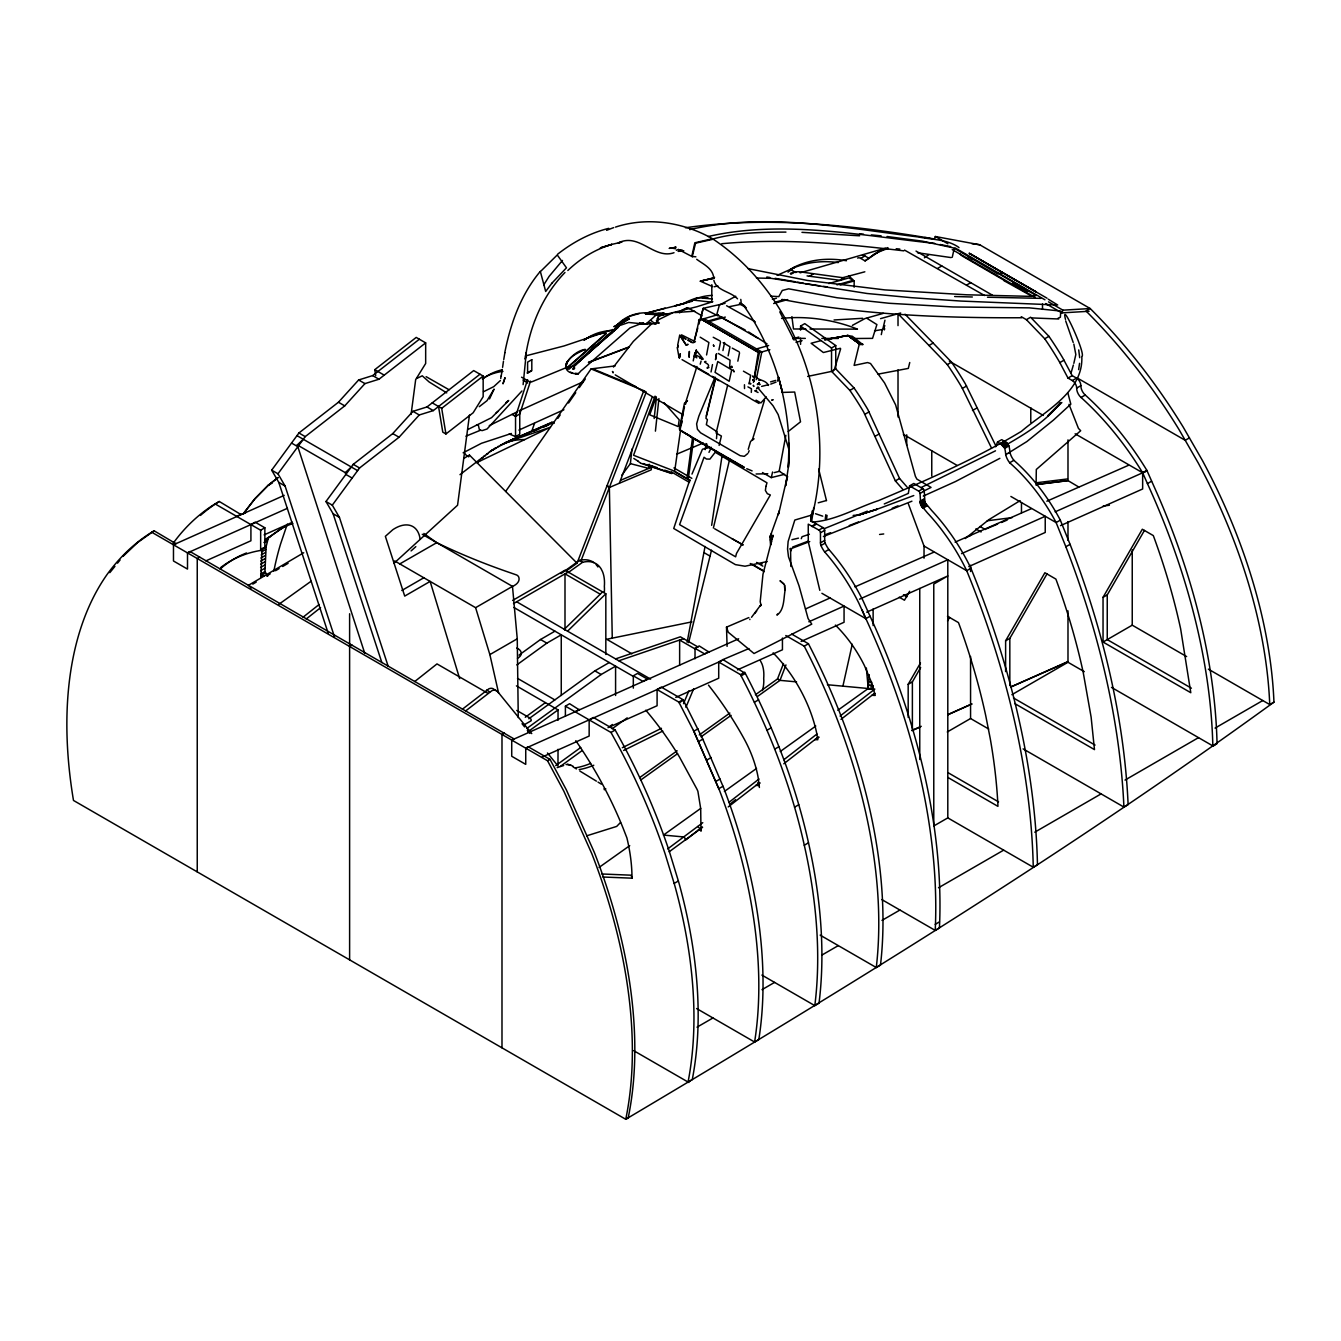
<?xml version="1.0" encoding="UTF-8"?>
<svg xmlns="http://www.w3.org/2000/svg" width="1341" height="1341" viewBox="0 0 1341 1341"><rect width="100%" height="100%" fill="white"/><g stroke="black" fill="none" stroke-linecap="round" stroke-linejoin="round"><path stroke-width="1.5" d="M564.997 630.337L564.997 573.847L600.232 594.197M646.848 323.533L656.202 323.919L656.973 320.348M677.574 347.671L677.859 345.375L677.658 347.755M679.636 665.153L679.636 640.043L695.493 649.195M695.024 658.766L695.024 648.357L699.231 645.943L708.903 652.061M761.889 975.075L814.808 1005.633L819.016 1003.202A446.754 257.941 60 0 0 808.757 843.975L808.271 841.779C795.213 783.077 773.12 726.638 745.328 673.417L722.916 659.604L718.709 662.035L718.709 678.228L675.763 697.404M722.916 659.604L748.949 648.541M729.973 367.568L732.186 367.35L729.906 367.367L731.901 366.294L729.806 367.585M770.388 537.506L771.444 533.752L770.455 540.306M260.942 577.267L261.931 548.989L266.138 546.558L268.217 538.445A15.539 8.968 60 0 1 270.044 536.752L281.677 528.086M267.731 576.194L264.965 571.534L266.138 546.558M1036.09 485.174L1036.308 469.467L1080.678 430.729L1078.432 428.349L1068.995 404.362M884.457 329.433L884.473 328.411L884.289 329.903M909.584 485.878L913.774 483.447L922.91 488.711A1.911 1.106 60 0 1 924.251 491.057L924.938 502.439L931.677 510.502A139.263 80.41 60 0 1 946.428 528.086L951.02 534.389A139.263 80.41 60 0 1 970.918 568.266A630.27 363.897 60 0 1 1037.465 864.794L1033.257 867.225A630.27 363.897 60 0 0 966.71 570.696A139.263 80.41 60 0 0 946.813 536.819L942.22 530.516A139.263 80.41 60 0 0 927.469 512.933L920.731 504.87L920.043 493.471A1.911 1.106 60 0 0 918.702 491.141L909.584 485.878L908.36 493.287M790.855 566.455L790.536 548.368L791.073 550.548L791.693 548.435L809.729 541.546M869.253 674.674L868.247 688.503L837.79 710.294M700.974 831.319L700.706 808.69L697.907 791.374A15.539 8.968 60 0 0 696.08 787.569L679.501 757.062A214.141 123.64 60 0 0 645.792 710.194M789.095 455.152L788.374 467.355C790.788 437.132 786.597 406.591 778.585 377.441L782.406 392.192C774.729 361.265 762.006 331.344 743.501 305.312M1042.477 304.021L1042.544 309.402M711.652 525.337L722.061 455.672M866.353 667.952L868.247 688.503L870.98 689.039L871.616 682.116L868.884 681.563M740.785 299.378L741.187 302.798M785.139 589.939C783.597 598.069 784.535 610.038 776.942 615.117L777.495 614.061M621.788 475.234L630.387 463.634L631.946 449.084M649.245 464.254L648.793 468.411L630.387 463.634M654.173 418.509L656.403 397.724M651.692 465.746L651.257 469.819L609.367 487.47L606.903 486.062L607.926 485.626M655.414 431.148L658.917 398.579M954.054 249.175L952.261 257.271M716.496 438.658L717.049 431.802L706.338 424.695L707.411 419.616L705.902 418.258L715.708 378.363M705.232 449.637L706.003 443.536M706.456 448.162L706.958 444.089M411.084 414.419L415.676 379.587L425.667 363.495L425.667 342.877L416.213 337.412L374.759 369.68L375.731 375.597M469.467 415.056L457.566 505.222L394.07 563.203M500.729 378.497L501.031 376.1M711.048 371.977L712.49 364.584M682.351 417.068L682.887 413.011M692.492 438.021L687.011 478.486L674.64 471.395L680.591 429.841M688.251 479.24L693.699 438.725M681.329 424.544L681.798 421.124M502.59 367.35L503.462 361.265M826.509 519.403L827.079 515.38M825.268 518.699L825.855 514.676M1078.633 369.613L1079.555 363.344M810.651 521.079L812.177 511.022M811.607 521.632L813.752 507.569M749.854 619.592L749.837 619.123M503.747 359.539L504.887 352.666M501.216 375.866L502.305 369.378M770.974 544.697L771.578 541.161M687.128 642.272L705.048 546.457M729.621 366.998L730.057 360.193L718.24 353.421M811.238 514.76L810.936 520.861L812.864 522.051C835.896 520.342 856.865 507.736 878.539 500.595C927.302 479.994 975.98 458.689 1021.406 431.349C1044.287 411.62 1083.578 391.958 1081.801 356.471C1086.663 355.415 1060.027 297.518 1065.492 319.376M614.245 326.768L629.281 318.806L621.855 323.298L613.792 330.422L574.401 365.724L573.06 369.11L574.501 367.92L573.764 368.507M785.86 435.322L779.188 471.093L787.653 476.943M701.092 361.098L700.22 364.182M751.295 392.41L751.496 388.806M677.658 345.207L679.686 335.25L686.206 345.123L688.101 344.352L686.106 344.989L680.071 335.468L686.056 339.223L679.753 335.451M749.083 383.945L750.658 375.296L743.434 371.172M693.23 360.897L694.822 352.968M718.91 350.001L720.519 341.989M739.545 352.851L737.835 361.165M744.523 388.555L744.456 384.75M753.441 382.386L759.425 352.616L769.851 349.699M756.223 379.687L761.805 351.945L703.975 318.571M698.577 320.667C701.008 313.157 693.046 346.85 693.599 342.357M706.573 354.946L708.886 342.508L700.186 337.178M722.933 350.554L724.576 342.508M882.261 330.02L881.288 334.63M679.619 429.673L684.48 406.809M679.351 429.019L684.463 403.205L687.48 400.775L686.391 401.847M680.222 429.12L681.966 421.108M504.752 352.817C510.502 323.533 520.895 294.534 540.289 271.402M620.548 822.435L616.692 826.408L586.688 835.829M842.902 686.156L852.256 644.25M1073.839 363.327L1075.834 354.527L1073.839 344.101M713.378 528.069L729.655 459.242M762.459 690.615L762.979 688.469A31.966 18.456 -60 0 0 763.7 678.412A42.191 24.356 -60 0 0 761.856 663.627L760.414 660.778M706.254 415.995L715.34 378.279M727.61 385.37L716.128 433.009L721.391 436.043L719.128 445.396M762.493 472.552L771.259 477.614L772.6 471.998M777.545 381.095L778.534 377.056M909.751 362.506L908.31 368.406L878.037 374.139M658.867 323.013L654.978 323.114M688.637 642.624L711.501 550.196M766.214 396.902L760.9 402.937L756.056 400.171M772.064 539.199L773.053 535.277L762.962 574.3L760.196 601.723L760.917 604.724L751.53 617.279M882.831 329.048L884.959 320.197M716.865 314.247L719.363 305.128L735.723 296.26M700.186 320.331L703.271 308.313L725.045 303.368M694.051 341.754L697.756 328.143M698.829 324.254L703.053 308.715M826.458 500.562L818.664 469.048M267.094 541.01L264.294 542.619M1070.923 373.469L1073.353 365.02M748.244 449.336L750.558 441.474L753.96 438.675L752.418 440.083M685.553 404.228L685.821 403.306M834.286 369.747L840.656 348.777M752.385 439.814L764.471 400.305M696.918 366.495L685.05 404.345M512.044 414.403L515.547 416.414L527.6 379.654M530.533 381.095L519.755 414L515.547 416.414M689.894 479.592L673.735 528.488L735.421 564.628L745.026 566.22L767.236 561.544M287.276 524.163L280.604 543.91A446.754 257.941 60 0 0 273.815 571.283M707.378 367.786C712.272 363.78 700.673 361.969 705.936 361.416M655.079 396.131L633.572 455.286L673.031 470.574L690.229 480.816M656.319 396.819L649.698 414.805L678.228 426.589L679.2 419.783L663.979 402.652M619.324 483.263L652.329 396.835M883.769 328.26L884.792 325.612M757.983 386.929L756.693 388.538L758.788 387.968M566.455 570.763L577.049 563.186L643.814 390.684L591.079 368.909L505.658 491.443M581.005 560.739L646.278 392.092L643.814 390.684M748.462 452.403L749.133 450.693M755.402 694.772L777.529 678.932L783.496 663.51M785.96 664.918L779.993 680.356L757.732 696.281M934.258 239.218L935.314 236.502L979.751 244.783L1090.199 308.547A394.606 227.836 60 0 1 1183.198 427.092L1202.475 460.583A394.606 227.836 60 0 1 1273.95 702.148C1065.944 853.245 846.64 988.015 625.744 1119.282L73.487 800.443A423.37 244.431 60 0 1 107.347 574.099C119.986 556.8 135.659 541.747 154.131 530.801L175.939 543.708M1045.695 303.552L1061.871 312.889L1062.927 310.173L1090.199 308.547L1085.992 310.978A394.606 227.836 60 0 1 1178.99 429.506L1198.267 463.014A394.606 227.836 60 0 1 1269.743 704.561L1273.95 702.148M995.676 446.771L997.52 442.061L1001.727 439.63L1006.605 442.614L1008.918 445.933A25.898 14.952 60 0 1 1009.689 449.788L1009.924 452.269A12.304 7.107 60 0 0 1013.863 460.315A131.15 75.716 60 0 1 1060.329 520.14L1070.068 544.329A620.196 358.064 60 0 1 1128.116 804.634L1123.909 807.064L1023.133 748.881M715.055 377.139L698.862 416.129L696.616 423.89L697.421 429.254L700.589 432.825L740.182 455.689L744.322 456.342L747.859 453.476M691.99 474.077L702.332 449.503M683.524 703.656L688.905 690.799M685.905 707.31L693.599 688.939M468.696 456.879L469.451 455.068L577.049 563.186M708.987 452.37L711.384 447.324M489.549 398.914L494.058 389.108L487.051 400.641L479.273 406.675M693.984 342.29L694.303 341.301M500.377 380.559L493.739 386.661L483.514 391.723M887.038 236.519L922.29 241.145L953.87 248.001L997.855 273.966M647.887 322.795L647.401 324.338L628.644 322.46L618.033 326.114L568.97 369.261L567.763 368.809L567.629 367.233L605.83 333.641M567.176 361.953L565.701 367.702C565.835 357.98 577.72 352.784 585.38 349.431C573.914 350.219 554.487 370.954 574.987 373.703C578.96 375.463 579.53 371.256 582.631 369.496L630.052 327.875L643.512 322.661M657.911 313.375L664.398 313.425L656.822 314.397L646.848 323.282L651.508 323.784M700.388 281.107L713.647 278.207M729.806 306.586L742.277 304.038M826.492 500.511L818.228 502.808M909.617 591.297L904.454 600.215L899.241 597.214M908.175 717.368L908.175 684.312L920.462 663.007M912.383 729.387L912.383 681.882L920.647 667.55M947.534 620.967L949.596 617.396M1005.616 671.606L1005.616 640.814L1044.89 572.741L1055.87 579.077L1056.524 580.804A471.764 272.374 60 0 1 1083.21 672.411L1091.121 717.117L1094.474 749.602L1014.684 703.522M1009.823 685.603L1009.823 638.383L1047.019 573.898M1103.04 597.332L1142.314 529.242L1153.294 535.579L1153.947 537.305A471.764 272.374 60 0 1 1180.65 628.912L1190.791 692.71L1103.04 642.037L1103.04 597.332L1107.247 594.901L1144.46 530.399M245.923 512.413L243.107 514.039L255.142 498.5L268.435 485.073L277.989 477.597M543.692 284.946L549.123 276.38L562.482 260.456M557.789 418.426L560.169 415.006M568.55 403.004L575.725 392.712M579.312 387.566L585.279 379M328.193 633.237L278.777 482.374L271.67 470.155L298.926 432.975L338.435 402.233L358.634 379.972L372.647 375.597L419.364 339.223M334.496 636.874L285.097 486.029L277.973 473.792L297.836 446.704L291.533 443.05M298.926 445.212L305.228 436.63L344.738 405.87L364.953 383.61L378.967 379.235L425.667 342.877M381.867 662.605L333.104 513.737L325.98 501.517L353.253 464.338L392.745 433.596L412.961 411.335L426.974 406.96L473.691 370.585L483.162 376.05L483.162 396.668L473.155 412.777L445.933 433.964L442.781 432.137L438.541 406.507M388.169 666.259L339.424 517.391L332.3 505.155L359.556 467.992L399.065 437.233L419.264 414.972L433.294 410.597L479.994 374.24M613.457 367.065L633.354 341.402L651.743 323.751M243.107 514.039L254.404 499.321L267.898 485.576L277.872 477.714M700.572 319.711L718.055 314.615M1048.645 305.111L1047.304 305.111M109.811 572.674L114.94 566.338M117.505 563.17L120.07 560.002M754.681 613.474L756.676 611.027M678.529 249.376L676.35 250.314M788.039 272.139L794.593 266.976A213.32 123.154 60 0 1 846.473 260.741M779.691 471.244L774.226 472.619M564.963 272.491C542.334 295.975 529.343 327.12 525.219 359.22L526.309 352.482L523.124 384.632M521.934 390.985L487.051 429.003L482.173 430.612L479.408 429.908M679.619 312.889L682.351 309.955L687.279 307.642M497.98 411.402L495.952 413.062M564.31 629.298L602.578 591.901M567.561 631.175L605.83 593.795L564.997 570.21L512.614 600.45M459.98 474.664L492.113 450.04L510.72 440.267M579.329 360.293L575.406 365.138L620.263 324.271M1061.854 402.535L1047.757 415.894L1060.563 402.602C1046.332 421.04 1026.15 433.394 1006.253 444.86M122.97 556.414L137.771 542.418L154.131 530.801M364.752 653.285L297.266 444.944L303.284 439.278M352.163 478.066L345.861 474.429L345.291 472.652L351.308 467.003M675.898 246.962L674.557 248.219L675.546 247.448L669.377 248.353L675.546 247.448M416.733 378.447L422.264 375.815L429.103 381.95L446.737 392.896M586.503 354.024L596.46 344.671M411.084 550.916L415.827 546.642M616.961 325.176C626.012 315.001 640.093 311.146 653.285 313.442L646.597 313.224L665.136 308.112M607.389 336.457L618.553 326.953L575.088 364.953L573.244 369.345L574.669 368.071L573.864 368.775M609.2 335.133L612.334 332.35M617.162 325.444L621.252 321.84M574.853 364.802L585.631 355.365M606.115 333.892L567.561 367.635L574.401 365.724M588.733 352.649L618.318 326.768M567.846 270.496C580.284 258.562 595.102 249.409 611.647 244.448L600.332 247.867L611.898 244.38M728.129 355.851L729.973 346.799L723.185 342.709M758.721 387.432L758.369 388.437L773.087 405.837L778.166 414.57L788.91 449.436M702.6 827.263L669.159 851.786M730.728 803.577L735.572 799.672M965.252 538.546L988.803 519.705L1020.132 500.646M303.049 617.212L319.041 604.556M306.201 619.022L320.6 607.641M414.687 681.563L436.998 663.912L487.923 693.314M462.394 709.205L488.895 688.788A11.6 6.705 -60 0 1 494.511 689.794L497.662 691.621L531.74 733.611M465.545 711.015L492.046 690.598A11.6 6.705 -60 0 1 497.662 691.621M788.223 431.5L800.527 421.812L794.677 392.041L782.306 392.427M445.933 433.964L441.692 408.318L483.162 376.05M702.785 822.67L667.65 848.937M729.253 802.119L759.023 779.004M783.831 759.744L816.92 734.047M840.069 716.077L874.801 689.106L827.397 684.731M702.131 827.179L685.62 840.002L684.329 837.002L663.46 835.074L700.689 808.422M728.213 806.93L759.19 782.876M783.781 763.783L818.178 737.081M840.991 719.363L874.718 693.163M613.994 326.55L629.03 318.555L621.604 323.08M557.571 254.254C572.674 242.369 589.956 233.032 608.68 228.356M857.637 258.075A6.135 3.554 60 0 1 860.721 258.377L865.062 260.892L874.55 254.103A216.454 124.964 60 0 1 888.329 248.454M865.062 260.892L878.757 251.672A216.454 124.964 60 0 1 887.776 247.616M519.051 655.095L540.524 639.506L554.939 631.175M516.821 664.918L546.843 643.144L561.259 634.813L561.259 695.476M525.27 717.267L545.435 702.617M528.823 718.776L594.851 670.869L609.267 662.538M526.912 728.398L601.17 674.506L615.586 666.175L615.586 695.476M527.767 731.884L558.04 709.909L516.419 685.871M555.71 765.644L580.737 747.49M609.082 726.906L612.418 724.492M560.354 766.381L582.078 750.608M612.167 728.783L627.202 717.871M924.385 257.824L928.81 254.639M278.878 604.288L311.045 581.273M561.058 573.63L579.346 560.504A42.191 24.356 -60 0 1 588.783 560.203L591.515 561.158A42.191 24.356 -60 0 1 593.962 562.617M568.182 572.607L582.514 562.332A42.191 24.356 -60 0 1 591.934 562.03L594.666 562.969A42.191 24.356 -60 0 1 601.07 568.785L602.511 571.635A42.191 24.356 -60 0 1 604.355 586.419A31.966 18.456 -60 0 1 604.288 592.269M639.674 777.596L677.121 750.809M699.248 734.969L729.873 713.043M640.713 780.026L677.591 753.642M701.058 736.846L731.08 715.356M724.391 791.458L756.542 768.443M780.244 751.496L815.781 726.051M599.025 867.459L629.717 845.651M494.846 448.28L496.22 448.028L489.431 451.917M622.626 320.633L630.471 316.023L639.305 313.509M505.842 402.702L508.708 400.473L491.577 417.654L467.992 429.455M772.382 400.138L773.304 399.735M999.866 458.337L955.513 481.536L923.295 496.069M1008.298 453.09L1026.871 441.558L1053.439 420.102L1070.822 404.161L1067.972 393.349M303.72 552.743L248.42 585.33L251.203 588.129M464.053 458.253L469.451 455.068M252.795 584.123L256.198 582.111M266.624 575.976L270.195 573.864M275.559 570.696L279.146 568.584M282.716 566.489L288.08 563.321M682.569 304.089L683.893 303.317A216.454 124.964 60 0 1 697.672 297.685L712.289 298.959M173.257 543.155A418.191 241.447 60 0 1 215.096 503.914L219.287 501.484L241.095 514.626M268.083 485.425L272.29 482.995M674.003 252.711C654.073 259.735 639.389 232.412 618.352 242.889L621.922 242.034L611.513 244.481M514.173 738.992L189.953 551.486L187.505 552.894L187.505 569.087L173.475 560.991L173.475 544.798L175.939 543.39M236.888 516.503L241.095 514.072M220.745 567.511A259.768 149.974 60 0 1 260.657 550.447L264.864 548.016L264.864 527.784L255.125 522.169L250.918 524.582L250.918 540.775L205.86 560.89M199.692 557.102L197.244 558.526L197.244 871.901M527.147 373.033L531.354 370.619M215.096 503.914L260.657 530.215L264.864 527.784M700.253 281.241L714.2 277.688M711.803 278.878L714.602 277.252M279.951 529.159L284.158 526.728M265.032 539.736A15.539 8.968 60 0 1 265.836 539.166L270.362 536.568M265.417 540.054L268.217 538.445M265.132 540.507L267.932 538.881M264.881 540.993L267.68 539.367M264.646 541.496L267.446 539.887M264.462 542.049L267.261 540.423M264.345 542.435L267.144 540.825M684.128 303.569A216.454 124.964 60 0 1 693.465 300.099L697.672 297.685M261.529 551.939L265.736 549.508M261.21 554.939L265.417 552.509M260.959 558.007L265.166 555.576M260.774 561.108L264.982 558.677M260.657 564.259L264.864 561.829M260.623 567.444L264.831 565.014M260.657 570.679L264.864 568.249M260.757 573.948L264.965 571.534M265.065 573.227L260.858 575.658L264.076 576.11M794.593 266.976L790.385 269.407A213.32 123.154 60 0 1 838.326 262.568M790.888 274.285L795.096 271.854L799.353 271.77L844.377 277.922L840.187 280.353L807.064 275.894M509.178 434.031A90.434 52.215 60 0 1 515.547 436.663L519.755 434.233L519.755 410.514M809.226 276.347L813.434 273.933M860.721 258.377L864.928 255.963L869.27 258.461M873.226 254.874L877.433 252.443M800.577 330.121L800.577 326.064L804.784 323.634L835.745 345.576L835.745 368.876L854.066 387.985A216.454 124.964 60 0 1 867.845 409.525L899.56 478.469L907.019 486.967M399.802 563.907L436.747 542.669L431.567 539.032A560.655 323.684 0 0 1 423.873 533.45M937.61 268.401L941.818 265.971M401.797 590.493L423.823 577.77M902.811 489.398L895.352 480.883L863.638 411.955A216.454 124.964 60 0 0 849.876 390.399L831.537 371.306L831.537 348.006L835.745 345.576M966.526 285.097L970.733 282.666M349.615 646.496L352.063 645.071M831.537 371.306L835.745 368.876M849.876 390.399L854.066 387.985M898.017 325.628L898.017 313.744L928.961 345.475L933.168 343.061L951.507 362.154A216.454 124.964 60 0 1 965.269 383.71L995.709 445.598M394.606 560.907L475.602 607.674L512.446 586.403A15.757 9.102 0 0 0 518.799 577.25L518.447 576.546A7.392 4.274 0 0 0 516.771 575.038L510.586 572.875A560.655 323.701 0 0 1 443.016 545.67L436.814 542.703M513.486 603.601L568.148 572.037M928.961 345.475L947.299 364.584L951.507 362.154M1021.239 316.677L1026.385 319.661L1030.592 317.23L1048.93 336.34A216.454 124.964 60 0 1 1062.709 357.879L1072.197 375.631L1076.538 378.128A6.135 3.554 60 0 1 1080.88 385.655A8.348 4.828 60 0 0 1085.238 395.042L1086.981 396.584A213.32 123.154 60 0 1 1146.857 470.356L1157.317 493.89A494.863 285.717 60 0 1 1217.041 743.467L1213.203 746.116L1111.505 687.397M864.962 414.252L869.169 411.821M498.634 693.23L489.867 654.609L517.257 638.802L512.48 586.386L422.264 534.305M875.036 436.345L879.243 433.914M1026.385 319.661L1044.723 338.753L1048.93 336.34M991.502 448.028L962.385 388.421L966.593 386.007M972.476 410.53L976.684 408.1M1217.041 743.467L1212.834 745.898A494.863 285.717 60 0 0 1153.109 496.321L1142.649 472.786A213.32 123.154 60 0 0 1082.774 399.015L1081.03 397.472A8.348 4.828 60 0 1 1076.672 388.085A6.135 3.554 60 0 0 1072.331 380.559L1067.989 378.061L1059.826 362.606L1064.033 360.176M1067.989 378.061L1072.197 375.631M811.808 526.208L815.999 523.778M812.177 526.611L816.384 524.18M895.352 480.883L899.56 478.469M1072.331 380.559L1076.538 378.128M819.82 590.342L808.254 541.697L808.254 524.147L818.882 530.081L823.089 527.65A2.196 1.274 60 0 1 824.681 530.349L824.681 540.44A6.671 3.855 60 0 0 825.017 542.686L825.553 543.96A21.607 12.471 60 0 0 828.855 549.508L829.962 550.732A141.392 81.633 60 0 1 863.001 600.651L870.074 616.24A518.062 299.11 60 0 1 939.421 927.989L935.213 930.403L881.791 899.56M935.213 930.403A518.062 299.11 60 0 0 865.867 618.67L858.793 603.064A141.392 81.633 60 0 0 825.754 553.163L824.648 551.939A21.607 12.471 60 0 1 821.346 546.39L820.809 545.116A6.671 3.855 60 0 1 820.474 542.87L820.474 532.779L824.681 530.349M1076.672 388.085L1080.88 385.655M820.474 542.87L824.681 540.44M820.943 545.536L825.151 543.105M1000.218 443.754L1004.426 441.323M918.702 491.141L922.91 488.711M1005.096 441.591L1000.889 444.005L997.52 442.061M1081.03 397.472L1085.238 395.042M1005.147 441.608L1000.939 444.039L1004.711 448.363A25.898 14.952 60 0 1 1005.482 452.219L1005.716 454.683A12.304 7.107 60 0 0 1009.656 462.746A131.15 75.716 60 0 1 1056.121 522.571L1065.86 546.759A620.196 358.064 60 0 1 1123.909 807.064M1001.677 444.474L1005.884 442.044M1002.398 445.044L1006.605 442.614M504.434 733.041L501.987 734.466L501.987 1047.841M920.043 493.471L924.251 491.057M1003.085 445.748L1007.292 443.318M1003.705 446.553L1007.912 444.122M1004.258 447.441L1008.466 445.011M524.029 724.878L531.153 720.771A6.202 3.57 0 0 0 529.393 717.72L516.738 710.428M824.648 551.939L828.855 549.508M1004.711 448.363L1008.918 445.933M920.043 501.266L924.251 498.835M565.399 716.278L565.399 706.154L569.607 703.723L579.346 709.892M920.043 501.819L924.251 499.388M920.077 502.406L924.284 499.975M920.177 503.009L924.368 500.579M920.312 503.629L924.519 501.199M1005.716 454.683L1009.924 452.269M151.684 532.209L547.547 760.766L563.907 791.274L591.867 853.831A423.37 244.431 60 0 1 625.744 1119.282L628.191 1117.874A423.37 244.431 60 0 0 594.331 852.423L566.355 789.866L550.011 759.358L528.203 746.769L525.739 748.177L525.739 764.37L511.726 756.274L511.726 740.081L514.173 738.673M920.496 504.25L924.703 501.819M920.731 504.87L924.938 502.439M921.016 505.49L925.223 503.059M921.334 506.093L925.541 503.663M921.686 506.68L925.893 504.25M922.072 507.233L926.279 504.803M922.491 507.77L926.698 505.339M922.926 508.256L927.134 505.825M633.321 675.83L637.528 673.4L647.234 678.999L643.026 681.429L633.321 675.83L633.321 688.151M575.138 711.786L579.346 709.355M1009.656 462.746L1013.863 460.315M565.399 706.154L610.96 732.454A418.191 241.447 60 0 1 665.119 853.865L674.523 884.607A418.191 241.447 60 0 1 688.05 1082.036L692.258 1079.606A418.191 241.447 60 0 0 678.73 882.177L669.327 851.434A418.191 241.447 60 0 0 615.167 730.04L593.359 717.452L589.152 719.866L589.152 736.058L542.217 757.011M708.903 651.508L704.695 653.939L695.024 648.357M608.026 727.643L657.09 705.735L657.09 689.542L661.297 687.112L683.055 699.684L702.818 739.142L723.771 788.106A431.433 249.091 60 0 1 758.805 1039.593L754.597 1042.024L696.633 1008.549M547.547 760.766L550.011 759.358M610.96 732.454L615.167 730.04M657.09 689.542L678.848 702.114L683.055 699.684M679.149 702.701L683.357 700.287M718.709 662.035L740.517 674.624L744.724 672.193M814.808 1005.633A446.754 257.941 60 0 0 804.55 846.406L804.064 844.21C791.006 785.508 768.913 729.068 741.12 675.847L745.328 673.417M785.792 635.533L804.231 646.178L808.439 643.747A442.832 255.678 60 0 1 880.484 965.101L876.276 967.532L820.172 935.146M821.916 593.309L865.867 618.67L870.074 616.24M1189.417 437.87L1185.209 440.301L1076.823 377.726M970.918 568.266L966.71 570.696L924.033 546.055L908.393 503.914M693.833 731.231L698.024 728.8M1060.329 520.14L1056.121 522.571L1010.879 496.455M1075.13 433.797L1142.649 472.786L1146.857 470.356L1142.649 473.339M754.396 702.248L758.604 699.818M698.611 741.573L702.818 739.142M1147.36 483.665L1151.55 481.235M1065.86 546.759L1070.068 544.329M707.059 759.928L711.266 757.514M767.035 730.225L771.243 727.794M715.859 781.434L720.05 779.004M774.645 749.166L778.853 746.736M874.768 693.683L871.952 695.308L875.254 695.443L871.415 682.2L864.459 665.672A90.434 52.215 60 0 0 835.393 625.09M723 786.245L718.793 788.676L693.481 730.459M908.175 684.312L912.383 681.882M819.116 737.181L814.909 739.612L817.826 739.729L816.803 733.644A101.195 58.417 60 0 0 773.137 652.866M1005.616 640.814L1009.823 638.383M794.559 807.165L798.767 804.734M674.154 883.434L678.362 881.003M1067.989 661.834L1010.913 686.944L1067.989 661.549M947.249 731.985L970.566 718.525L988.686 729.001M1011.868 694.688L1067.989 662.27L1084.299 671.69M1103.04 642.037L1107.247 639.607L1191.411 688.201M1107.515 639.456L1132.24 625.174L1186.634 656.587M804.265 845.249L808.472 842.818M1033.257 867.225L947.802 817.893L933.772 825.972L933.772 584.056L947.802 575.96L866.688 612.167M697.018 1027.172L712.959 1017.97M762.006 989.658L774.578 982.4M822.067 954.976L838.293 945.606M881.976 920.395L899.928 910.036M938.516 887.759L1003.655 850.144M1034.766 832.191L1101.095 793.889M1125.015 780.076L1198.519 737.634M1215.08 728.079L1262.769 700.538M935.213 924.335L939.421 921.904M265.836 539.166L286.622 525.37M656.42 320.734L672.796 312.721M852.373 325.377L865.046 318.538L883.35 313.341M618.067 323.952L619.123 323.382M621.788 321.974L622.827 321.404M995.508 450.811L920.949 487.638M514.693 439.731L500.478 445.011M517.224 411.821L489.297 425.617M622.325 747.708L661.482 728.297M623.615 750.457L662.772 731.046M478.284 462.343L476.893 462.561L550.413 427.226L504.836 442.848L553.129 422.097M678.144 312.369L688.017 307.776L702.131 315.923M923.245 491.309L931.056 487.42L916.892 479.123L915.383 476.306L895.62 404.881L884.574 382.956L870.527 363.512L867.543 362.556L854.116 365.406L859.195 344.553L862.732 344.57L852.323 336.256L848.367 335.703L859.967 344.235L851.049 337.966M908.377 493.387L884.272 503.948M518.984 410.933L583.184 381.783M518.917 430.092L563.907 409.743M463.148 452.789L481.453 443.301L511.407 433.478M911.914 501.199L823.391 536.551M173.475 544.798L284.208 495.365M777.076 275.358L794.593 267.529M187.505 552.894L287.41 508.306M264.127 534.875L292.422 522.252M511.726 740.081L738.656 638.785M805.522 608.931L830.045 597.985M854.904 586.889L933.772 552.224M955.11 542.15L1031.212 508.742M1046.835 501.216L1128.636 465.243M525.739 748.177L721.508 660.795M808.858 621.788L844.059 606.082L844.059 622.274L801.113 641.451M859.531 599.176L947.802 559.767L947.802 817.893M961.514 553.649L1045.226 516.285L1045.226 532.461L968.805 566.572M1055.132 511.86L1146.857 470.909M737.449 669.863L782.44 649.782L782.44 638.048M1060.513 525.638L1142.649 488.979L1142.649 472.786M727.09 646.362L726.504 627.152L748.831 617.581M911.796 730.51L921.267 726.319M947.819 714.602L972.024 703.908L947.936 714.736M912.131 730.56L919.675 727.224M529.377 432.925L510.753 440.25L551.738 422.314M531.22 382.068L566.254 367.635M892.251 508.239L897.95 505.842M676.635 454.213L703.271 442.999M620.632 480.279L652.229 466.953M966.76 537.087L970.566 535.495M986.188 528.907L997.603 524.096M1001.409 522.487L1007.108 520.09M510.82 440.234L552.911 422.868C556.062 423.32 552.676 423.823 551.771 422.298M533.215 431.349L538.965 428.969M542.803 427.393L548.553 425.013M867.325 511.156L824.045 528.756M770.74 384.096L776.037 382.135M588.464 362.288L628.644 347.101M588.565 362.539L628.761 347.319M770.589 381.867L775.718 380.408M913.774 495.55L877.182 509.211L859.263 514.894L853.161 515.43M849.272 525.538L858.508 521.967M465.897 436.177L480.497 430.243M606.585 230.317L613.692 227.601M792.615 547.061L807.785 541.311M824.849 534.858L830.548 532.695M809.394 534.238L802.035 536.718L801.264 538.696M695.459 341.804L681.513 334.848M524.7 439.58A70.352 64.519 79.8 0 0 511.206 441.005L504.836 442.848L506.194 442.597M1003.889 280.638L1030.458 295.439M615.586 658.9L680.356 636.807L698.108 647.066M618.838 660.778L683.608 638.685M612.954 329.5L564.025 345.961L525.253 356.002M708.149 236.536C781.904 219.522 860.671 235.547 934.694 243.375M557.152 767.622L563.656 765.51M712.809 301.675L697.002 306.703L663.041 315.068L659.068 314.917M1035.705 291.684L1002.381 272.525L1000.101 273.246L1002.448 272.575L1047.019 298.188M1058.099 318.186L1060.379 317.23L1060.765 311.062L1029.285 307.86L953.233 306.972L889.066 303.267L837.186 297.769L788.676 288.818L782.272 290.461L778.803 296.629L770.874 296.16M791.911 539.702L798.465 538.143M800.091 272.826L885.311 248.202M476.474 425.131L477.765 424.745M772.399 299.361L776.439 298.238M828.772 283.554L848.887 277.922L854.15 280.956L854.15 287.225M708.182 321.002L722.263 317.046M774.595 302.362L784.669 299.546M837.002 284.862L853.094 280.336M709.221 321.605L725.33 317.079M773.64 303.535L787.72 299.579M840.053 284.895L854.15 280.956M756.542 348.911L768.628 345.525M792.782 338.753L798.817 337.06M796.018 342.357L802.052 340.664M880.551 318.638L900.683 312.989M615.502 227.098C647.854 216.471 684.145 222.304 713.295 239.184L695.56 243.19L692.291 256.483L695.878 256.801M646.496 313.006L683.893 303.72M841.427 278.04L864.844 271.804M756.575 390.298L754.732 390.801L758.051 392.511M683.809 303.468L675.193 305.782L692.476 301.189M702.785 449.151L710.026 447.274M840.371 348.291L823.374 352.532L811.121 343.262L820.843 340.664M707.059 368.054L708.92 367.585M771.259 477.614L784.619 474.295M712.54 239.067C736.393 232.446 761.37 232.211 785.943 232.11M714.2 277.956L700.605 281.308L712.557 286.605M761.621 386.392L768.711 384.649M833.264 371.055L807.668 376.419M689.643 229.629C764.89 212.196 843.036 227.719 918.434 236.971C931.844 239.704 946.495 239.167 958.245 246.979L959.016 247.666M714.2 286.773L717.904 285.951M691.956 621.855L606.702 639.271L631.862 653.805M713.228 337.262L720.1 340.983M732.253 348.124L739.126 351.845M1048.26 299.177L1057.68 304.994L960.81 301.055L911.427 297.685L867.091 293.495L771.159 278.341L756.475 278.04M828.151 339.005L848.048 335.451L824.547 339.826L848.132 335.401L860.151 344L849.674 336.658M503.378 443.536L504.736 443.284M497.645 446.603L499.003 446.352M492.113 450.04L493.471 449.805M486.8 453.861L488.158 453.627M484.235 455.906L485.593 455.672M481.721 458.035L483.078 457.801M479.273 460.248L480.648 460.013L476.893 462.561M781.568 318.42C806.662 315.688 834.152 319.745 857.452 329.132L809.998 329.014M874.567 330.808L882.361 329.517M675.16 247.482L671.657 248.035L675.646 248.772M506.831 442.144L508.205 441.943M685.469 227.769C767.974 215.75 853.865 225.288 934.66 239.016M591.079 368.909L615.167 365.909M879.579 534.472L883.719 533.953M987.244 520.777L1012.086 517.626M1103.174 506.043L1109.393 505.255M1036.358 482.777L1067.503 478.955M762.157 563.89L761.152 563.874M678.144 251.387L683.809 250.817L679.049 250.281L682.502 250.365M721.743 243.727C782.423 238.095 843.539 243.626 903.851 250.851M862.665 318.303L834.035 319.979M674.774 312.587L694.672 311.213M1061.871 312.889L1089.143 311.263M645.692 313.744L653.285 313.811L645.591 313.392M655.079 323.835L651.123 320.616M767.806 473.742L756.073 473.993M693.465 300.099L711.803 302.178L711.803 284.694M646.597 313.224L664.365 313.442M662.689 313.408L663.594 313.408M755.318 321.89L753.491 321.035M805.857 329.014L793.486 328.981L791.911 316.66M792.917 338.351L805.321 338.385M821.832 338.418L838.36 338.452M1021.758 317.75C941.533 318.068 860.855 314.917 781.954 299.412M854.888 338.502L872.555 338.368L876.897 324.572L866.94 318.337M987.479 297.233L1040.666 298.356M954.641 296.529L972.342 296.998M1058.736 318.99L1032.034 317.934M647.15 314.196L663.041 314.783L645.44 313.576M801.968 232.345L859.615 235.798M647.334 322.812L651.19 322.963M757.564 782.876L760.129 782.976L755.922 785.407L759.174 785.541M698.393 829.693L701.058 829.794L697.823 826.525M601.858 873.98L630.974 875.187L632.265 878.187L602.88 877.014M566.053 764.454L570.914 765.175M645.44 313.811L661.918 314.951L658.096 317.029L657.325 319.007L658.096 317.029L657.492 321.253L659.001 323.013M859.564 233.837L863.47 234.139M747.926 386.879L751.211 388.605M796.571 681.882L779.993 680.356L777.529 678.932M871.332 234.893L881.138 235.848M896.207 248.739L899.845 249.091M924.67 237.508L929.749 238.011M822.72 516.168L815.529 513.72M679.049 250.281L683.072 250.767M823.575 286.387L827.397 286.89M951.138 257.589L917.529 252.762M805.438 283.638L819.636 285.817M766.817 277L769.868 277.47M795.649 281.828L775.098 278.341M797.61 282.197L803.477 283.269M605.83 788.843L604.137 788.609L604.322 789.799M940.091 244.498L950.635 246.593M868.599 685.033L871.332 685.569M868.247 688.503L870.963 689.056M904.505 250.08L984.596 295.523M748.06 268.636L807.332 280.437L884.926 289.907L966.492 294.785L1031.916 296.395L1036.224 295.556L997.637 273.111M567.595 764.135L572.993 766.113M759.291 352.482L701.41 319.259L759.425 352.616M642.942 463.55L671.455 473.071M640.579 463.181L671.774 473.574M647.871 464.539L657.224 467.674M664.717 470.171L672.193 472.686M570.461 372.195L572.607 373.016M746.769 468.713L752.1 470.892M592.454 368.708L635.785 386.594M750.943 383.828L749.25 383.023L750.491 383.727M681.194 250.918L692.543 256.818M637.88 461.002L633.807 458.454M703.271 308.313L717.837 315.839M721.475 317.716L745.16 329.97M812.462 521.716L823.089 527.65M521.565 377.19L529.879 381.934M702.433 359.237L699.6 357.628L702.684 359.455M732.119 538.73L743.015 544.899M750.943 398.847L759.04 403.44M1002.381 272.525L969.107 253.248L1036.09 291.835M682.066 359.656L718.977 380.727M714.669 528.773L742.88 544.865M426.12 376.67L449.051 389.745M935.314 236.502L947.886 243.76M955.077 247.917L1044.941 299.797M1048.545 301.876L1062.927 310.173M952.227 249.594L1034.9 297.316M916.02 251.085L992.424 295.188M790.385 269.407L795.816 272.541M949.361 361.182L1043.298 415.425M744.691 305.865L739.545 302.982M739.444 303.77L746.266 307.709M726.604 305.748L753.944 321.019M717.049 314.682L758.118 338.351M903.381 434.383L957.072 465.394M980.036 526.493L985.3 529.527M694.236 365.909L708.685 374.256M712.306 376.352L750.256 398.26M975.829 528.924L981.092 531.958M1208.375 669.142L1269.743 704.561M680.926 430.612L690.766 436.294M691.302 437.216L743.937 467.573L691.118 437.032M947.45 616.24L958.429 622.576L959.1 624.286A471.764 272.374 60 0 1 985.786 715.91L990.211 738.405A471.764 272.374 60 0 1 997.855 803.879L997.939 806.36L947.802 777.411M903.448 594.784L906.935 596.795M1013.444 697.957L1095.061 745.076M752.083 564.209L762.928 570.461M750.256 563.522L764.286 571.618M703.908 552.576L710.043 556.129M374.759 369.68L384.213 375.145M432.238 402.853L441.692 408.318M372.647 375.597L378.967 379.235M426.974 406.96L433.294 410.597M358.634 379.972L364.953 383.61M412.961 411.335L419.264 414.972M791.676 634.075L808.439 643.747M338.435 402.233L344.738 405.87M392.745 433.596L399.065 437.233M726.504 627.152L728.264 632.248L754.028 653.52L811.774 624.135L808.103 618.57L799.018 585.816L788.508 556.833L787.553 549.089L788.122 541.513L794.811 520.04L812.445 514.843C837.069 415.392 799.404 296.411 712.524 238.732L694.856 242.788L691.772 256.382M948.288 772.835L998.559 801.868M579.346 560.504L582.514 562.332M298.926 432.975L305.228 436.63M353.253 464.338L359.556 467.992M296.981 435.624L357.611 470.641M297.266 444.944L345.291 472.652M516.637 601.774L650.62 679.133M513.888 607.473L633.438 676.484M271.67 470.155L277.973 473.792M325.98 501.517L332.3 505.155M278.777 482.374L285.097 486.029M333.104 513.737L339.424 517.391M540.524 639.506L546.843 643.144M594.851 670.869L601.17 674.506M517.492 678.345L554.839 699.901M486.599 690.062L489.75 691.889M633.639 1050.623L688.838 1082.489M967.716 256.517L972.929 259.534M1004.409 280.47L961.866 255.779M744.389 467.305L680.004 430.21L690.766 436.78M673.936 467.925L691.822 478.335M671.59 472.015L689.475 482.442M969.577 253.432L1002.766 272.826M701.729 319.359L758.268 352.499L754.799 373.804C755.285 381.196 765.812 378.866 768.393 385.454M615.201 374.86L682.921 414.62M756.575 562.432L762.861 566.153M1078.784 487.034L1067.989 480.614L1036.828 484.453L1067.989 480.614L1067.989 439.865M596.393 781.133L579.815 771.025M598.019 782.105L601.288 784.099M573.06 766.884L576.429 768.946M748.647 331.998L767.136 343.983M523.091 380.006L527.717 383.04M696.683 259.299C702.986 263.976 712.021 267.999 713.546 276.548M859.615 343.95L848.752 336.004L859.832 343.782M800.577 326.064L831.537 348.006M737.516 298.808C731.046 291.567 716.06 290.712 713.814 280.152M637.662 460.851L639.908 462.712M848.903 276.028L852.675 279.464M784.167 584.274L780.026 580.72L783.664 583.905M905.024 314.196L933.168 343.061M464.791 453.61L467.003 456.057M677.272 347.738L679.116 357.829M547.463 752.988L557.957 765.912L558.04 749.317M522.035 723.721L524.649 726.939M527.281 730.175L529.896 733.41M790.084 548.838L791.24 550.564M1059.826 362.606L1058.502 360.31A216.454 124.964 60 0 0 1044.723 338.753M962.385 388.421L961.078 386.141A216.454 124.964 60 0 0 947.299 364.584M779.758 311.833L794.09 340.111M678.848 702.114L694.018 731.599L719.564 790.536A431.433 249.091 60 0 1 754.597 1042.024M741.12 675.847L740.517 674.624M960.324 254.119L960.743 255.008M862.129 610.071L865.867 618.67M862.699 344.034L862.732 344.57M1073.202 342.458L1065.676 320.885M479.24 429.07L478.217 424.561M475.602 607.674L489.867 654.609M459.645 678.596L430.126 581.424L404.714 596.091L385.37 536.333L392.812 529.712A35.905 20.735 -60 0 1 420.135 539.384M771.762 399.853L771.896 400.339M1078.717 349.917L1079.689 357.678M759.408 787.485L758.235 777.998A82.287 47.505 60 0 0 743.953 738.556A226.663 130.865 60 0 0 708.484 685.15M770.522 544.463L769.969 537.104L779.322 511.022L787.385 476.34L785.675 485.626L788.29 467.556L789.028 443.301M609.367 487.47L612.267 638.148M517.257 638.802L518.263 717.586M1132.24 549.978L1132.24 625.174M1107.247 594.901L1107.247 639.607M1067.989 521.582L1067.989 540.389M1067.989 610.876L1067.989 662.27M1030.776 407.748L1030.776 422.381M1021.473 502.557L1021.473 512.681M970.566 565.265L970.566 571.517M970.566 656.436L970.566 718.525M931.76 450.945L931.76 476.021M924.033 546.055L924.033 558.191M919.758 588.481L919.758 759.492M906.717 434.802L906.717 445.262M898.017 369.915L898.017 416.984M873.125 609.015L873.125 625.577M873.125 685.486L873.125 689.609M800.577 338.25L800.577 344.335M605.83 593.795L605.83 654.458M558.04 709.909L558.04 720.285M515.547 412.944L515.547 436.663M349.615 613.759L349.615 959.871M260.657 530.215L260.657 550.447M596.108 564.561A42.191 24.356 -60 0 1 597.902 566.975M593.778 765.242A105.386 60.848 -60 0 1 579.195 769.583M590.627 763.415A105.386 60.848 -60 0 1 576.027 767.756M482.542 379.168A141.392 81.633 60 0 1 502.054 369.831M862.28 255.461A6.135 3.554 60 0 1 864.928 255.963M790.352 273.43A216.454 124.964 60 0 1 795.096 271.854M694.051 299.596A131.15 75.716 60 0 1 712.155 295.406M482.408 378.682A141.392 81.633 60 0 1 502.976 371.373M583.905 339.96A139.263 80.41 60 0 1 596.527 334.579L601.12 333.574A139.263 80.41 60 0 1 605.881 332.987M584.358 340.094A139.263 80.41 60 0 1 600.718 332.149L605.311 331.16A139.263 80.41 60 0 1 610.088 330.556M703.137 298.238A131.15 75.716 60 0 1 707.947 297.819M971.89 243.693A394.606 227.836 60 0 1 979.751 244.783M818.882 530.081A2.196 1.274 60 0 1 820.474 532.779M220.125 569.053A259.768 149.974 60 0 1 246.526 552.978M261.696 548.603A259.768 149.974 60 0 1 264.864 548.016M200.429 515.447A418.191 241.447 60 0 1 219.287 501.484M531.975 430.645A630.27 363.897 60 0 1 534.489 423.488M282.415 527.801A214.141 123.64 60 0 1 292.908 523.56M804.231 646.178A442.832 255.678 60 0 1 876.276 967.532M631.997 878.221A148.767 85.891 60 0 0 626.901 837.89L623.096 828.118A259.768 149.974 60 0 0 575.792 740.701M516.805 648.021A11.667 6.739 0 0 1 517.492 658.297M713.429 345.14L713.865 346.162L713.429 345.14M689.358 351.526L689.19 357.125L689.358 351.526M688.235 345.442L688.235 345.442M765.946 486.381L765.393 490.471L767.32 493.689L770.337 494.98L736.477 553.464L735.639 556.817L679.585 524.633L704.059 457.247L706.372 459.024L709.909 459.125L715.206 452.269L766.968 482.81L765.946 486.381M769.935 537.322L770.321 536.014L769.935 537.322M716.446 353.974L715.541 359.556L716.446 353.974M731.7 369.848L729.169 381.263L715.055 372.345L717.753 361.55L731.7 369.848M680.323 353.823L679.468 357.796L680.323 353.823M696.264 350.085L694.269 356.22L696.784 357.829L695.107 354.594L696.264 350.085M779.255 511.105L778.266 514.659L779.322 511.022M504.97 377.877L503.043 383.643L504.97 377.877M758.972 382.721L759.744 384.549C756.307 381.917 757.313 386.594 758.336 383.694L759.744 384.549L758.972 382.721M705.383 355.583L705.383 355.583M761.068 604.607L760.397 606.015L761.068 604.607M567.109 362.003L566.271 363.662L567.109 362.07M697.203 351.443L695.107 354.594L703.103 358.885L697.203 351.443M551.855 283.219L545.686 291.466L540.389 271.62L557.253 254.958L566.472 267.814L551.855 283.219M759.207 380.475L760.079 379.805L759.207 380.475M753.91 381.23L752.871 379.805L753.91 381.23M613.072 372.664L612.535 371.558L613.072 372.664M531.807 359.69L527.6 362.12L527.6 373.133L531.807 370.703L531.807 359.69M752.904 376.151L753.29 376.938L752.904 376.151M877.215 509.194L859.346 514.86L877.249 509.211M667.164 313.811L665.689 314.263L667.131 313.878M753.709 386.409L753.391 385.42L753.709 386.409M578.39 373.686L575.054 373.502L578.323 373.686M645.256 324.036L639.473 323.248L645.256 324.036M1027.994 291.332L1013.209 283.035L1027.994 291.332M692.308 342.609L688.034 340.111L692.308 342.609M734.013 371.708L733.242 370.183L734.013 371.708M784.586 585.162L784.787 589.654L784.586 585.162"/></g></svg>
